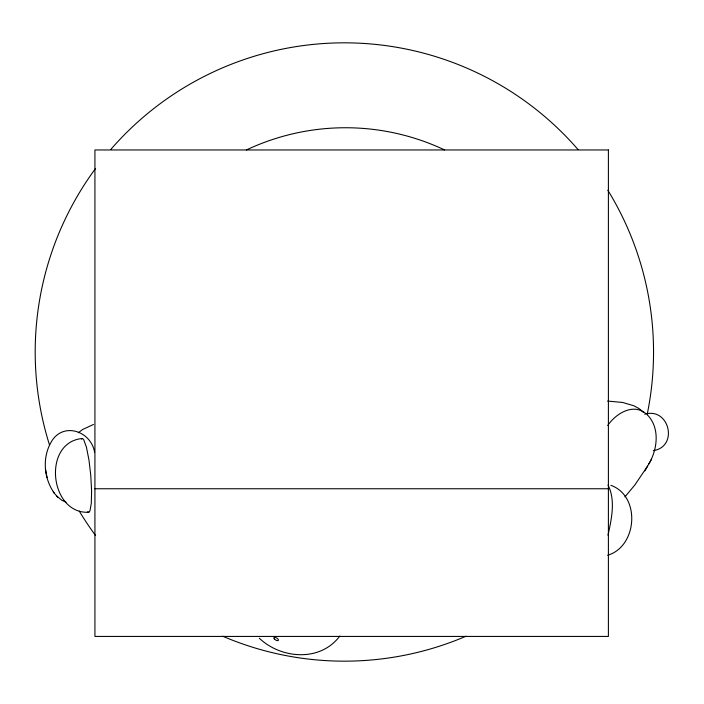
<?xml version="1.0" encoding="UTF-8"?>
<svg xmlns="http://www.w3.org/2000/svg" width="704" height="704" viewBox="0 0 704 704"><rect width="100%" height="100%" fill="white"/><g stroke="black" fill="none" stroke-linecap="round" stroke-linejoin="round"><path stroke-width="1.06" d="M607.983 535.26C611.521 519.006 615.762 500.386 608.018 485.003M648.859 463.927C657.483 449.398 660.22 427.874 647.328 414.841M624.923 496.883L634.858 484.968L647.574 466.127M644.864 470.87L651.499 459.307M607.737 425.524C615.534 413.855 632.94 402.82 645.823 413.556M81.382 439.041L82.562 438.548L83.679 439.639L86.451 447.225L88.977 460.126L90.754 475.279L91.599 490.75L91.309 503.334L89.954 510.822L88.942 512.195L87.657 511.773M339.794 636.029C320.47 662.156 281.178 658.979 259.31 638.229M78.294 432.749L82.658 429.484L93.491 424.468M607.631 555.271C637.454 546.498 640.869 495.933 610.852 485.329M644.75 414.269C669.02 406.701 679.043 446.521 653.33 450.666M82.35 438.495C42.038 442.086 49.421 514.36 88.81 512.257M94.926 488.761L608.397 488.761M607.561 401.06L622.626 402.45L633.987 405.821L639.126 408.646L643.421 412.342M66.035 502.163L61.89 500.315L56.848 496.179M94.6 452.153C90.719 430.267 61.574 421.23 50.503 443.318C42.064 458.832 44.194 479.318 54.481 493.39M53.24 492.043L57.939 497.358M45.399 468.785L47.062 477.558M607.816 190.186A309.17 309.17 0 0 1 647.134 414.638M466.074 636.205A309.17 309.17 0 0 1 222.666 636.205M95.612 535.594A309.17 309.17 0 0 1 79.288 511.113M49.562 445.139A309.17 309.17 0 0 1 95.612 168.406M110.713 149.538A309.17 309.17 0 0 1 578.028 149.538M246.444 149.943A232.25 232.25 0 0 1 444.611 149.943M608.397 149.961L94.926 149.961L94.926 636.434L608.397 636.434L608.397 149.961M274.349 638.959A2.622 1.126 31.4 0 0 278.3 640.429A2.622 1.126 31.4 0 0 275.739 637.534A2.622 1.126 31.4 0 0 274.349 638.959"/></g></svg>
